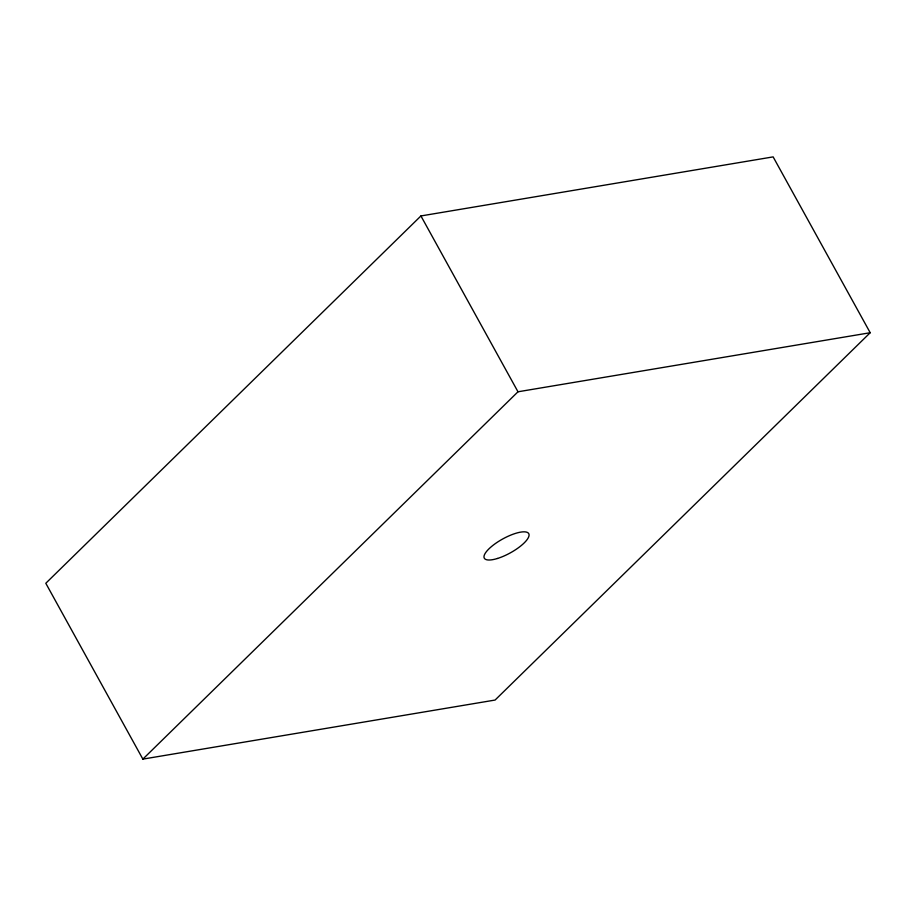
<?xml version="1.0" encoding="UTF-8"?>
<svg xmlns="http://www.w3.org/2000/svg" width="916" height="916" viewBox="0 0 916 916"><rect width="100%" height="100%" fill="white"/><g stroke="black" fill="none" stroke-linecap="round" stroke-linejoin="round"><path stroke-width="1.37" d="M420.925 215.947L45.8 583.274L142.862 759.112L495.075 700.053L870.2 332.726L773.138 156.888L420.925 215.947L517.987 391.785L870.2 332.726M142.862 759.112L517.987 391.785M497.502 558.462A25.373 7.923 -28.9 0 0 528.933 534.085A25.373 7.923 -28.9 0 0 493.163 545.203A25.373 7.923 -28.9 0 0 497.502 558.462"/></g></svg>
